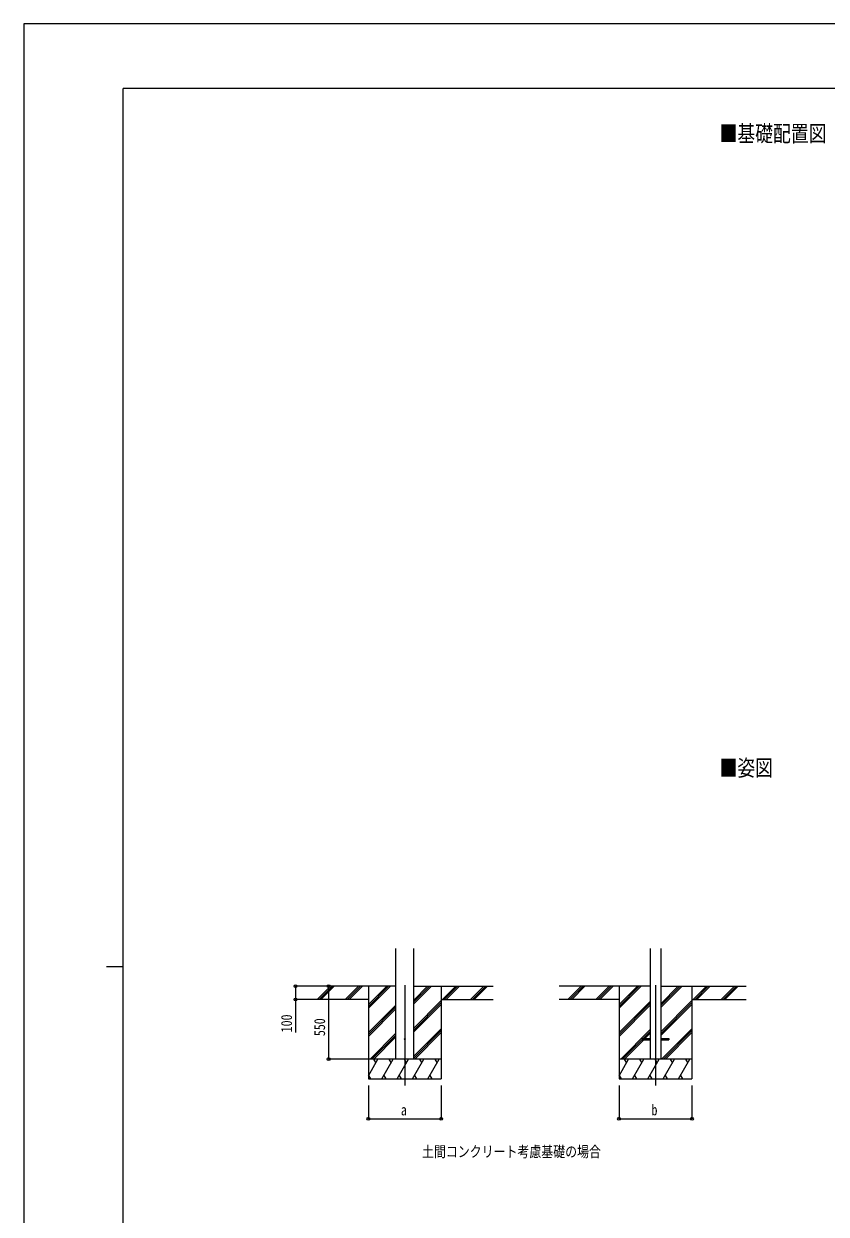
# Model space of a CAD drawing. Units: millimetres, scale not verified. Extents: x -10512 to 10512, y -7425 to 7425.
# Drawn here: x -10512 to -4458, y -1556 to 7425 of the extents above; entities that cross this region are included whole.
import ezdxf
from ezdxf.enums import TextEntityAlignment as Align

# ---------------------------------------------------------------- set-up
doc = ezdxf.new("R2010")
doc.units = ezdxf.units.MM
doc.header["$LTSCALE"] = 40
for name, color, linetype in [('0-2_USER1', 3, 'Continuous'), ('0-4_YKK_12', 2, 'Continuous'), ('0-5_YKK_13', 4, 'Continuous'), ('0-6_YKK_A1', 4, 'Continuous'), ('0-7_YKK_D', 6, 'Continuous'), ('0-8_YKK_ZWAK', 7, 'Continuous')]:
    doc.layers.add(name, color=color, linetype=linetype)
doc.styles.add('ＭＳ ゴシック', font='')
doc.styles.get('ＭＳ ゴシック').set_extended_font_data('MS Gothic')

msp = doc.modelspace()

# ---------------------------------------------------------------- linework, layer by layer
at = {"layer": '0-4_YKK_12'}
for p, q in [((-7637.56, 173.3), (-7637.56, -585.9)), ((-5745.99, 173.3), (-5745.99, -585.9))]:
    msp.add_line(p, q, dxfattribs=at)
at = {"layer": '0-5_YKK_13'}
for p, q in [((-5845.99, -230.9), (-5845.99, -239.9)), ((-5845.99, -230.9), (-5785.49, -230.9)), ((-5845.99, -239.9), (-5785.49, -239.9)), ((-5706.49, -230.9), (-5645.99, -230.9)), ((-5706.49, -239.9), (-5645.99, -239.9)), ((-5645.99, -230.9), (-5645.99, -239.9))]:
    msp.add_line(p, q, dxfattribs=at)
msp.add_circle((-7637.56, -235.4), 5, dxfattribs=at)
at = {"layer": '0-6_YKK_A1'}
for p, q in [((-7704.56, -385.4), (-7704.56, 449.95)), ((-7570.56, -385.4), (-7570.56, 449.95)), ((-5785.49, 449.95), (-5785.49, -385.4)), ((-5706.49, 449.95), (-5706.49, -385.4)), ((-7704.56, 164.6), (-8363.51, 164.6)), ((-8296.83, 66), (-8198.23, 164.6)), ((-8284.09, 64.6), (-8184.09, 164.6)), ((-8269.95, 64.6), (-8169.95, 164.6)), ((-8084.7, 66), (-7986.1, 164.6)), ((-8071.96, 64.6), (-7971.96, 164.6)), ((-8057.81, 64.6), (-7957.81, 164.6)), ((-7912.56, 164.6), (-7912.56, -535.4)), ((-7912.56, -2.29), (-7745.68, 164.6)), ((-7912.56, 11.86), (-7759.82, 164.6)), ((-7912.56, 26), (-7773.97, 164.6)), ((-7570.56, 31.35), (-7437.31, 164.6)), ((-7570.56, 45.49), (-7451.46, 164.6)), ((-7570.56, 59.63), (-7465.6, 164.6)), ((-7570.56, 164.6), (-6971.94, 164.6)), ((-7362.56, 164.6), (-7362.56, -535.4)), ((-7353.47, 64.6), (-7253.47, 164.6)), ((-7339.32, 64.6), (-7239.32, 164.6)), ((-7325.18, 64.6), (-7225.18, 164.6)), ((-7141.33, 64.6), (-7041.33, 164.6)), ((-7127.19, 64.6), (-7027.19, 164.6)), ((-7113.05, 64.6), (-7013.05, 164.6)), ((-5785.49, 164.6), (-6471.94, 164.6)), ((-6405.26, 66), (-6306.66, 164.6)), ((-6392.52, 64.6), (-6292.52, 164.6)), ((-6378.38, 64.6), (-6278.38, 164.6)), ((-6193.13, 66), (-6094.53, 164.6)), ((-6180.39, 64.6), (-6080.39, 164.6)), ((-6166.24, 64.6), (-6066.24, 164.6)), ((-6020.99, 164.6), (-6020.99, -535.4)), ((-6020.99, -2.29), (-5854.11, 164.6)), ((-6020.99, 11.86), (-5868.25, 164.6)), ((-6020.99, 26), (-5882.4, 164.6)), ((-5706.49, 3.85), (-5545.74, 164.6)), ((-5706.49, 17.99), (-5559.89, 164.6)), ((-5706.49, 32.13), (-5574.03, 164.6)), ((-5706.49, 164.6), (-5062.79, 164.6)), ((-5470.99, 164.6), (-5470.99, -535.4)), ((-5461.9, 64.6), (-5361.9, 164.6)), ((-5447.75, 64.6), (-5347.75, 164.6)), ((-5433.61, 64.6), (-5333.61, 164.6)), ((-5249.76, 64.6), (-5149.76, 164.6)), ((-5235.62, 64.6), (-5135.62, 164.6)), ((-5221.48, 64.6), (-5121.48, 164.6)), ((-7912.56, 64.6), (-8363.51, 64.6)), ((-7912.56, -186.13), (-7704.56, 21.87)), ((-7912.56, -200.27), (-7704.56, 7.72)), ((-7570.56, -152.5), (-7362.56, 55.5)), ((-7570.56, -166.64), (-7362.56, 41.36)), ((-7570.56, -180.78), (-7362.56, 27.21)), ((-7362.56, 64.6), (-6971.94, 64.6)), ((-6020.99, 64.6), (-6471.94, 64.6)), ((-6020.99, -186.13), (-5785.49, 49.37)), ((-6020.99, -200.27), (-5785.49, 35.22)), ((-6020.99, -214.42), (-5785.49, 21.08)), ((-5706.49, -180), (-5470.99, 55.5)), ((-5706.49, -194.14), (-5470.99, 41.36)), ((-5706.49, -208.28), (-5470.99, 27.21)), ((-5470.99, 64.6), (-5062.79, 64.6)), ((-7912.56, -214.42), (-7704.56, -6.42)), ((-7570.56, -364.63), (-7362.56, -156.63)), ((-7570.56, -378.77), (-7362.56, -170.77)), ((-6008.14, -385.4), (-5785.49, -162.76)), ((-5839.49, -230.9), (-5785.49, -176.91)), ((-5699.77, -385.4), (-5470.99, -156.63)), ((-5685.63, -385.4), (-5470.99, -170.77)), ((-7899.71, -385.4), (-7704.56, -190.26)), ((-7885.56, -385.4), (-7704.56, -204.41)), ((-7871.42, -385.4), (-7704.56, -218.55)), ((-7563.05, -385.4), (-7362.56, -184.92)), ((-5993.99, -385.4), (-5845.99, -237.41)), ((-5979.85, -385.4), (-5834.35, -239.9)), ((-5825.35, -230.9), (-5785.49, -191.05)), ((-5671.48, -385.4), (-5470.99, -184.92)), ((-7362.56, -385.4), (-7912.56, -385.4)), ((-7912.56, -510.85), (-7840.13, -385.4)), ((-7855.14, -411.39), (-7870.14, -385.4)), ((-7811.27, -535.4), (-7724.66, -385.4)), ((-7739.66, -411.39), (-7754.67, -385.4)), ((-7695.8, -535.4), (-7609.19, -385.4)), ((-7624.2, -411.39), (-7639.2, -385.4)), ((-7580.33, -535.4), (-7493.72, -385.4)), ((-7508.73, -411.39), (-7523.73, -385.4)), ((-7464.86, -535.4), (-7378.25, -385.4)), ((-7393.25, -411.39), (-7408.26, -385.4)), ((-5470.99, -385.4), (-6020.99, -385.4)), ((-6020.99, -510.85), (-5948.56, -385.4)), ((-5963.57, -411.39), (-5978.57, -385.4)), ((-5919.7, -535.4), (-5833.09, -385.4)), ((-5848.09, -411.39), (-5863.1, -385.4)), ((-5804.23, -535.4), (-5717.62, -385.4)), ((-5732.63, -411.39), (-5747.63, -385.4)), ((-5688.76, -535.4), (-5602.15, -385.4)), ((-5617.15, -411.39), (-5632.16, -385.4)), ((-5573.29, -535.4), (-5486.68, -385.4)), ((-5501.68, -411.39), (-5516.68, -385.4)), ((-7912.56, -535.4), (-7362.56, -535.4)), ((-7911.74, -509.42), (-7896.74, -535.4)), ((-7796.27, -509.42), (-7781.27, -535.4)), ((-7680.8, -509.43), (-7665.8, -535.4)), ((-7565.33, -509.42), (-7550.33, -535.4)), ((-7449.86, -509.43), (-7434.86, -535.4)), ((-6020.99, -535.4), (-5470.99, -535.4)), ((-6020.17, -509.42), (-6005.17, -535.4)), ((-5904.7, -509.42), (-5889.7, -535.4)), ((-5789.23, -509.43), (-5774.23, -535.4)), ((-5673.76, -509.42), (-5658.76, -535.4)), ((-5558.29, -509.43), (-5543.29, -535.4))]:
    msp.add_line(p, q, dxfattribs=at)
at = {"layer": '0-7_YKK_D'}
for p, q in [((-8297.9, 164.6), (-8463.56, 164.6)), ((-8138.62, 164.6), (-8213.56, 164.6)), ((-8212.56, 164.6), (-8212.56, -385.4)), ((-8297.9, 64.6), (-8463.56, 64.6)), ((-7913.56, -385.4), (-8213.56, -385.4)), ((-7912.56, -585.4), (-7912.56, -836.4)), ((-7362.56, -585.4), (-7362.56, -836.4)), ((-6020.99, -585.4), (-6020.99, -836.4)), ((-5470.99, -585.4), (-5470.99, -836.4)), ((-7912.56, -835.4), (-7362.56, -835.4)), ((-6020.99, -835.4), (-5470.99, -835.4))]:
    msp.add_line(p, q, dxfattribs=at)
msp.add_lwpolyline([(-8462.56, 164.6), (-8462.56, 64.6), (-8462.56, -185.24)], dxfattribs=at)
for centre in [(-8462.56, 164.6), (-8212.56, 164.6), (-8462.56, 64.6), (-8212.56, -385.4), (-7912.56, -835.4), (-7362.56, -835.4), (-6020.99, -835.4), (-5470.99, -835.4)]:
    msp.add_circle(centre, 10.62, dxfattribs=at)
at = {"layer": '0-8_YKK_ZWAK'}
for p, q in [((9737.55, 6937.5), (-9762.45, 6937.5)), ((-9762.45, -6312.5), (-9762.45, 6937.5)), ((-9887.45, 312.5), (-9762.45, 312.5))]:
    msp.add_line(p, q, dxfattribs=at)
msp.add_lwpolyline([(-10512.5, -7425), (10512.5, -7425), (10512.5, 7425), (-10512.5, 7425)], close=True, dxfattribs=at)

# ---------------------------------------------------------------- texts
at = {"layer": '0-2_USER1', "style": 'ＭＳ ゴシック', "width": 0.8}
for s, height, p in [('■基礎配置図', 123.2, (-5262.66, 6498.6)), ('■姿図', 123.2, (-5262.66, 1712.73)), ('土間コンクリート考慮基礎の場合', 82.48, (-7507.71, -1149.62))]:
    msp.add_text(s, height=height, dxfattribs=at).set_placement(p, align=Align.BOTTOM_LEFT)
at = {"layer": '0-7_YKK_D', "style": 'ＭＳ ゴシック', "width": 0.8}
for s, p in [('100', (-8464.23, -183.57)), ('550', (-8214.23, -212.4))]:
    msp.add_text(s, height=82.48, rotation=90, dxfattribs=at).set_placement(p, align=Align.BOTTOM_LEFT)
for s, p in [('a', (-7667.56, -834.6)), ('b', (-5775.99, -834.6))]:
    msp.add_text(s, height=82.48, dxfattribs=at).set_placement(p, align=Align.BOTTOM_LEFT)

doc.saveas('drawing.dxf')
